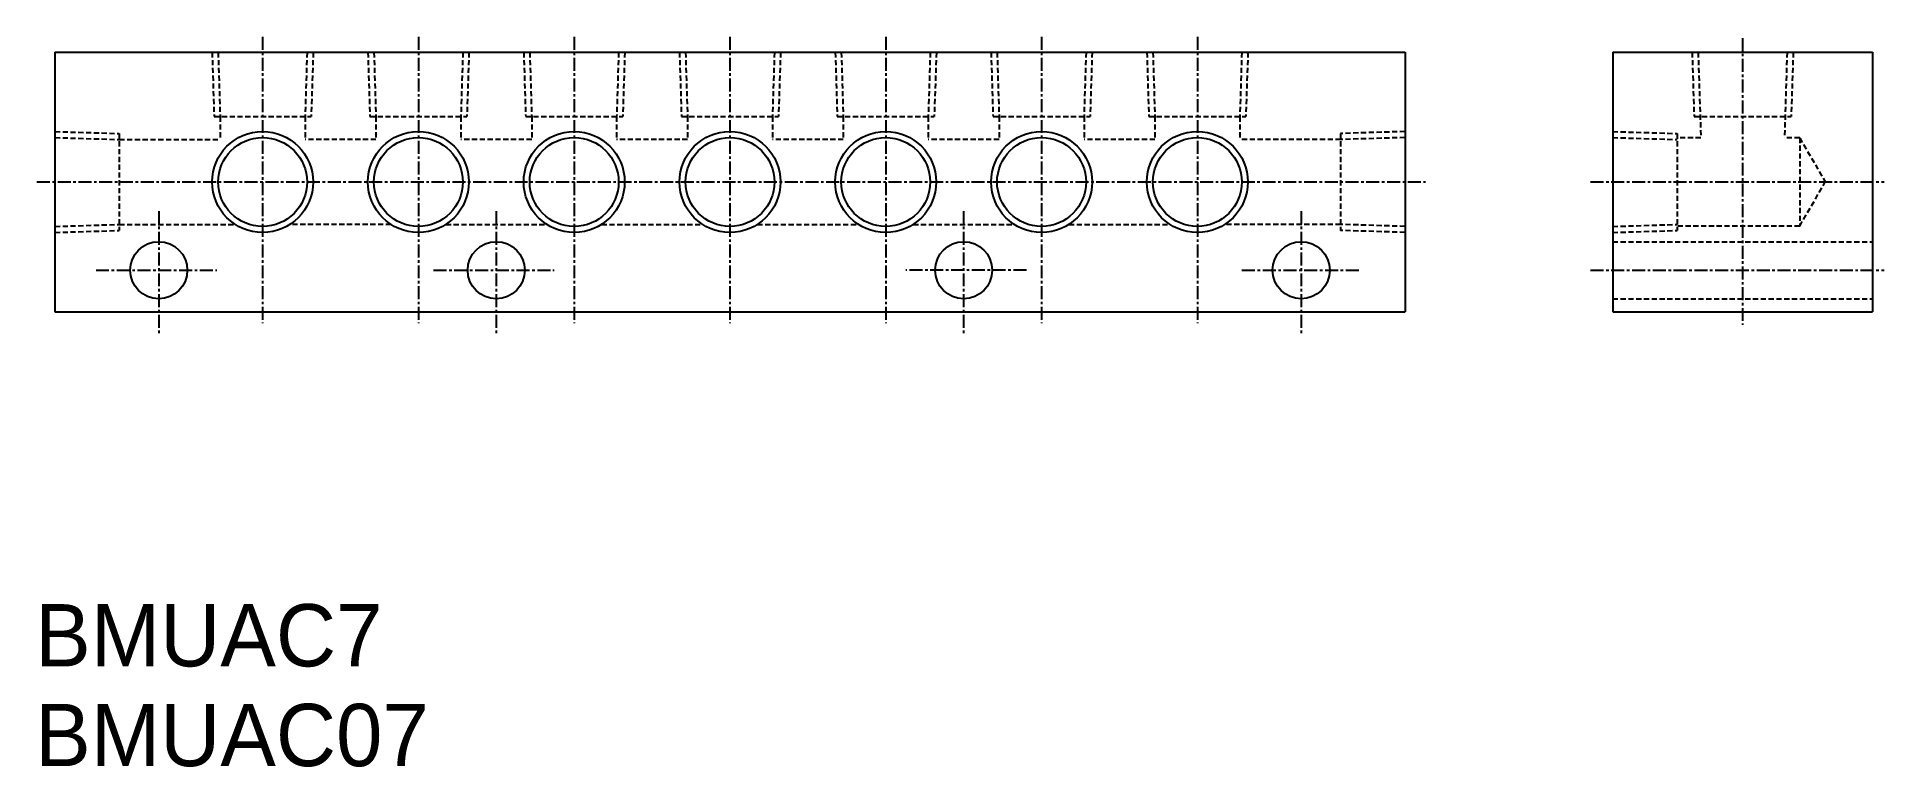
# Model space of a CAD drawing. Extents: x 561 to 739, y 337 to 408.
import ezdxf

# ---------------------------------------------------------------- set-up
doc = ezdxf.new("R2010")
doc.units = 0
doc.linetypes.add('CENTER', pattern=[2, 1.25, -0.25, 0.25, -0.25])
doc.linetypes.add('DASHED', pattern=[0.75, 0.5, -0.25])
doc.layers.get('0').update_dxf_attribs({"linetype": 'CONTINUOUS'})
doc.layers.add('CENTER', color=1, linetype='CENTER')

msp = doc.modelspace()

# ---------------------------------------------------------------- linework, layer by layer
at = {"color": 7, "linetype": 'CONTINUOUS'}
for p, q in [((562.83, 406.19), (692.83, 406.19)), ((562.83, 406.19), (562.83, 381.19)), ((692.83, 406.19), (692.83, 381.19)), ((562.83, 381.19), (692.83, 381.19))]:
    msp.add_line(p, q, dxfattribs=at)
at = {"color": 3, "linetype": 'DASHED'}
for p, q in [((577.97, 406.19), (578.16, 399.99)), ((578.55, 406.19), (578.74, 399.99)), ((587.11, 406.19), (586.92, 399.99)), ((587.7, 406.19), (587.5, 399.99)), ((592.97, 406.19), (593.16, 399.99)), ((593.55, 406.19), (593.74, 399.99)), ((602.11, 406.19), (601.92, 399.99)), ((602.7, 406.19), (602.5, 399.99)), ((607.97, 406.19), (608.16, 399.99)), ((608.55, 406.19), (608.74, 399.99)), ((617.11, 406.19), (616.92, 399.99)), ((617.7, 406.19), (617.5, 399.99)), ((622.97, 406.19), (623.16, 399.99)), ((623.55, 406.19), (623.74, 399.99)), ((632.11, 406.19), (631.92, 399.99)), ((632.7, 406.19), (632.5, 399.99)), ((637.97, 406.19), (638.16, 399.99)), ((638.55, 406.19), (638.74, 399.99)), ((647.11, 406.19), (646.92, 399.99)), ((647.7, 406.19), (647.5, 399.99)), ((652.97, 406.19), (653.16, 399.99)), ((653.55, 406.19), (653.74, 399.99)), ((662.11, 406.19), (661.92, 399.99)), ((662.7, 406.19), (662.5, 399.99)), ((667.97, 406.19), (668.16, 399.99)), ((668.55, 406.19), (668.74, 399.99)), ((677.11, 406.19), (676.92, 399.99)), ((677.7, 406.19), (677.5, 399.99)), ((720.47, 406.19), (720.66, 399.99)), ((721.05, 406.19), (721.31, 397.94)), ((729.61, 406.19), (729.36, 397.94)), ((730.2, 406.19), (730, 399.99)), ((562.83, 398.55), (569.03, 398.36)), ((578.16, 399.99), (587.5, 399.99)), ((578.74, 399.99), (578.74, 397.78)), ((586.92, 399.99), (586.92, 397.78)), ((593.16, 399.99), (602.5, 399.99)), ((593.74, 399.99), (593.74, 397.78)), ((601.92, 399.99), (601.92, 397.78)), ((608.16, 399.99), (617.5, 399.99)), ((608.74, 399.99), (608.74, 397.78)), ((616.92, 399.99), (616.92, 397.78)), ((623.16, 399.99), (632.5, 399.99)), ((623.74, 399.99), (623.74, 397.78)), ((631.92, 399.99), (631.92, 397.78)), ((638.16, 399.99), (647.5, 399.99)), ((638.74, 399.99), (638.74, 397.78)), ((646.92, 399.99), (646.92, 397.78)), ((653.16, 399.99), (662.5, 399.99)), ((653.74, 399.99), (653.74, 397.78)), ((661.92, 399.99), (661.92, 397.78)), ((668.16, 399.99), (677.5, 399.99)), ((668.74, 399.99), (668.74, 397.78)), ((676.92, 399.99), (676.92, 397.78)), ((692.83, 398.55), (686.63, 398.36)), ((712.83, 398.55), (719.03, 398.36)), ((720.66, 399.99), (730, 399.99)), ((562.83, 397.97), (569.03, 397.78)), ((569.03, 398.36), (569.03, 389.02)), ((569.03, 397.78), (578.74, 397.78)), ((593.74, 397.78), (586.92, 397.78)), ((608.74, 397.78), (601.92, 397.78)), ((623.74, 397.78), (616.92, 397.78)), ((638.74, 397.78), (631.92, 397.78)), ((653.74, 397.78), (646.92, 397.78)), ((668.74, 397.78), (661.92, 397.78)), ((686.63, 397.78), (676.92, 397.78)), ((686.63, 398.36), (686.63, 389.02)), ((692.83, 397.97), (686.63, 397.78)), ((712.83, 397.97), (719.03, 397.78)), ((719.03, 398.36), (719.03, 389.02)), ((721.31, 397.94), (719.03, 397.94)), ((730.83, 397.94), (729.36, 397.94)), ((730.83, 397.94), (730.83, 389.44)), ((730.83, 397.94), (733.29, 393.69)), ((730.83, 389.44), (733.29, 393.69)), ((562.83, 389.41), (569.03, 389.6)), ((569.03, 389.6), (580.2, 389.6)), ((595.2, 389.6), (585.47, 389.6)), ((600.47, 389.6), (610.2, 389.6)), ((615.47, 389.6), (625.2, 389.6)), ((630.47, 389.6), (640.2, 389.6)), ((645.47, 389.6), (655.2, 389.6)), ((660.47, 389.6), (670.2, 389.6)), ((686.63, 389.6), (675.47, 389.6)), ((692.83, 389.41), (686.63, 389.6)), ((712.83, 389.41), (719.03, 389.6)), ((562.83, 388.83), (569.03, 389.02)), ((692.83, 388.83), (686.63, 389.02)), ((712.83, 388.83), (719.03, 389.02)), ((712.83, 387.94), (737.83, 387.94)), ((730.83, 389.44), (719.03, 389.44)), ((712.83, 382.44), (737.83, 382.44))]:
    msp.add_line(p, q, dxfattribs=at)
for p, q in [((712.83, 406.19), (737.83, 406.19)), ((712.83, 406.19), (712.83, 381.19)), ((737.83, 406.19), (737.83, 381.19)), ((712.83, 399.94), (712.83, 399.94)), ((712.83, 393.69), (712.83, 393.69)), ((712.83, 381.19), (737.83, 381.19))]:
    msp.add_line(p, q)
at = {"color": 3, "linetype": 'CONTINUOUS'}
for centre in [(582.83, 393.69), (597.83, 393.69), (612.83, 393.69), (627.83, 393.69), (642.83, 393.69), (657.83, 393.69), (672.83, 393.69)]:
    msp.add_circle(centre, 4.86, dxfattribs=at)
at = {"color": 7, "linetype": 'CONTINUOUS'}
for centre, radius in [((582.83, 393.69), 4.28), ((597.83, 393.69), 4.28), ((612.83, 393.69), 4.28), ((627.83, 393.69), 4.28), ((642.83, 393.69), 4.28), ((657.83, 393.69), 4.28), ((672.83, 393.69), 4.28), ((572.83, 385.19), 2.75), ((605.33, 385.19), 2.75), ((650.33, 385.19), 2.75), ((682.83, 385.19), 2.75)]:
    msp.add_circle(centre, radius, dxfattribs=at)
at = {"layer": 'CENTER', "color": 1, "linetype": 'CENTER'}
for p, q in [((582.83, 407.66), (582.83, 380.09)), ((597.83, 407.66), (597.83, 380.09)), ((612.83, 407.66), (612.83, 380.09)), ((627.83, 407.66), (627.83, 380.09)), ((642.83, 407.66), (642.83, 380.09)), ((657.83, 407.66), (657.83, 380.09)), ((672.83, 407.66), (672.83, 380.09)), ((672.83, 407.66), (672.83, 380.09)), ((725.33, 407.55), (725.33, 379.92)), ((561.1, 393.69), (694.81, 393.69)), ((710.69, 393.69), (738.95, 393.69)), ((572.83, 390.89), (572.83, 378.96)), ((605.33, 390.89), (605.33, 378.96)), ((650.33, 390.89), (650.33, 378.96)), ((682.83, 390.89), (682.83, 378.96)), ((566.79, 385.19), (578.41, 385.19)), ((599.29, 385.19), (610.91, 385.19)), ((656.37, 385.19), (644.76, 385.19)), ((677.13, 385.19), (688.41, 385.19)), ((710.69, 385.19), (738.95, 385.19))]:
    msp.add_line(p, q, dxfattribs=at)

# ---------------------------------------------------------------- texts
at = {"color": 7, "linetype": 'CONTINUOUS'}
for s, p in [('BMUAC7', (560.93, 347.03)), ('BMUAC07', (560.93, 337.42))]:
    msp.add_text(s, height=6, dxfattribs=at).set_placement(p)

doc.saveas('drawing.dxf')
